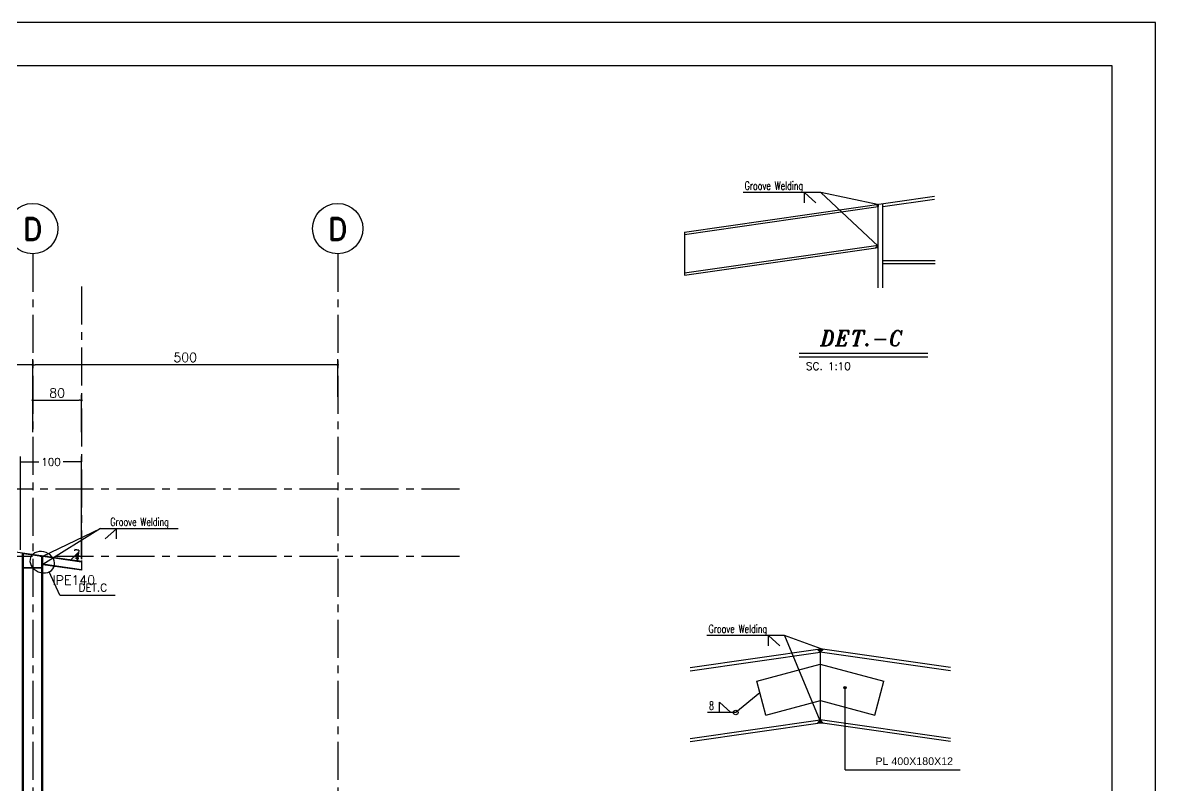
# Model space of a CAD drawing. Header units: inches. Extents: x 460503 to 460688, y 47570 to 48852.
# Drawn here: x 460553.01 to 460590.15, y 48042.07 to 48067.06 of the extents above; entities that cross this region are included whole.
import ezdxf
from ezdxf.enums import TextEntityAlignment as Align

# ---------------------------------------------------------------- set-up
doc = ezdxf.new("R2010")
doc.units = ezdxf.units.IN
doc.header["$MEASUREMENT"] = 0
for name, pattern in [('CENTER', [2, 1.25, -0.25, 0.25, -0.25]), ('DASHDOTX2', [2, 1, -0.5, 0, -0.5]), ('HIDDEN', [0.375, 0.25, -0.125])]:
    doc.linetypes.add(name, pattern=pattern)
for name, color, linetype in [('1', 1, 'Continuous'), ('1R', 1, 'Continuous'), ('2Y', 2, 'Continuous'), ('3', 3, 'HIDDEN'), ('3G', 3, 'Continuous'), ('6M', 6, 'Continuous'), ('Ax', 1, 'DASHDOTX2'), ('AXE', 1, 'CENTER'), ('DIM', 8, 'Continuous'), ('lateral brace', 5, 'Continuous'), ('Layer4', 118, 'Continuous'), ('LEVEL', 3, 'HIDDEN'), ('TIE', 2, 'Continuous'), ('wall', 4, 'Continuous')]:
    doc.layers.add(name, color=color, linetype=linetype)
doc.layers.add('2', color=2, linetype='Continuous', lineweight=9)
doc.layers.add('TEXT', color=250, linetype='Continuous', lineweight=30)
doc.styles.add('ITALICT', font='italict')
doc.styles.add('ROMANC', font='TXT.shx')
doc.styles.add('ROMAND', font='ROMAND.shx')
doc.styles.add('ROMANS', font='ROMANS', dxfattribs={"width": 0.8})
doc.styles.add('ROMANT', font='romant')
doc.styles.get("Standard").update_dxf_attribs({"font": 'arial.ttf'})
doc.dimstyles.new('1-100', dxfattribs={"dimtxt": 0.3, "dimasz": 0.08, "dimexe": 0.18, "dimexo": 0.0625, "dimgap": 0.09, "dimtad": 1, "dimdec": 0, "dimlfac": 100, "dimdsep": 46, "dimtxsty": 'ROMANT', "dimblk": 'DOT', "dimcen": 0.09, "dimclrd": 1, "dimclre": 1, "dimclrt": 3, "dimadec": 0, "dimazin": 0, "dimtfac": 1, "dimtdec": 0, "dimtix": 1, "dimtofl": 0, "dimtmove": 2, "dimatfit": 3, "dimldrblk": 'DOT', "dimfxl": 1, "dimtolj": 1, "dimarcsym": 0})
doc.dimstyles.new('1-50', dxfattribs={"dimscale": 0, "dimtxt": 0.25, "dimasz": 0.18, "dimexe": 0.18, "dimexo": 0.0625, "dimgap": 0.09, "dimtad": 0, "dimdec": 0, "dimlfac": 50, "dimzin": 0, "dimdsep": 46, "dimtxsty": 'ROMANT', "dimblk": 'OBLIQUE', "dimcen": 0.09, "dimclrd": 1, "dimclre": 1, "dimclrt": 2, "dimadec": 0, "dimazin": 0, "dimtfac": 1, "dimtdec": 0, "dimtofl": 0, "dimtmove": 2, "dimatfit": 3, "dimldrblk": 'OBLIQUE', "dimfxl": 0.18, "dimtolj": 1, "dimtzin": 0, "dimarcsym": 0})

# ---------------------------------------------------------------- blocks, each defined once
blk = doc.blocks.new('DOT')
at = {"layer": 'DIM', "color": 0, "linetype": 'ByBlock'}
blk.add_line((-0.5, 0), (-1, 0), dxfattribs=at)
at = {"layer": 'DIM', "color": 0, "linetype": 'ByBlock', "const_width": 0.5}
blk.add_lwpolyline([(-0.25, 0, 1), (0.25, 0, 1)], format="xyb", close=True, dxfattribs=at)
blk = doc.blocks.new('*D376')
at = {"layer": 'Defpoints', "color": 0, "transparency": 16777216}
for p in [(460543.335, 48055.852), (460543.335, 48054.736), (460553.335, 48054.736)]:
    blk.add_point(p, dxfattribs=at)
at = {"layer": 'wall', "color": 1, "lineweight": -2, "transparency": 16777216}
for p, q in [((460543.335, 48054.798), (460543.335, 48056.032)), ((460553.335, 48054.798), (460553.335, 48056.032)), ((460553.255, 48055.852), (460543.415, 48055.852))]:
    blk.add_line(p, q, dxfattribs=at)
at = {"layer": 'wall', "color": 1, "lineweight": -2, "transparency": 16777216, "xscale": 0.08, "yscale": 0.08, "zscale": 0.08, "rotation": 180}
blk.add_blockref('DOT', (460543.335, 48055.852), dxfattribs=at)
at = {"layer": 'wall', "color": 1, "lineweight": -2, "transparency": 16777216, "xscale": 0.08, "yscale": 0.08, "zscale": 0.08}
blk.add_blockref('DOT', (460553.335, 48055.852), dxfattribs=at)
at = {"layer": 'wall', "color": 3, "transparency": 16777216, "insert": (460548.335, 48056.092), "char_height": 0.3, "attachment_point": 5, "style": 'ROMANT'}
blk.add_mtext('\\A1;500', dxfattribs=at)
blk = doc.blocks.new('_Dot')
at = {"layer": 'DIM', "color": 0, "lineweight": -2}
blk.add_line((-0.5, 0), (-1, 0), dxfattribs=at)
at = {"layer": 'DIM', "color": 0, "const_width": 0.5}
blk.add_lwpolyline([(-0.25, 0, 1), (0.25, 0, 1)], format="xyb", close=True, dxfattribs=at)
blk = doc.blocks.new('*D390')
at = {"layer": 'Defpoints', "color": 0, "transparency": 16777216}
for p in [(460553.335, 48055.851), (460553.335, 48054.736), (460563.335, 48054.736)]:
    blk.add_point(p, dxfattribs=at)
at = {"layer": 'wall', "color": 1, "lineweight": -2, "transparency": 16777216}
for p, q in [((460553.335, 48054.798), (460553.335, 48056.031)), ((460563.335, 48054.798), (460563.335, 48056.031)), ((460563.255, 48055.851), (460553.415, 48055.851))]:
    blk.add_line(p, q, dxfattribs=at)
at = {"layer": 'wall', "color": 1, "lineweight": -2, "transparency": 16777216, "xscale": 0.08, "yscale": 0.08, "zscale": 0.08, "rotation": 180}
blk.add_blockref('DOT', (460553.335, 48055.851), dxfattribs=at)
at = {"layer": 'wall', "color": 1, "lineweight": -2, "transparency": 16777216, "xscale": 0.08, "yscale": 0.08, "zscale": 0.08}
blk.add_blockref('DOT', (460563.335, 48055.851), dxfattribs=at)
at = {"layer": 'wall', "color": 3, "transparency": 16777216, "insert": (460558.335, 48056.091), "char_height": 0.3, "attachment_point": 5, "style": 'ROMANT'}
blk.add_mtext('\\A1;500', dxfattribs=at)
blk = doc.blocks.new('*D416')
at = {"layer": 'Defpoints', "color": 0, "transparency": 16777216}
for p in [(460554.935, 48054.686), (460553.335, 48053.58), (460554.935, 48053.58)]:
    blk.add_point(p, dxfattribs=at)
at = {"layer": 'wall', "color": 1, "lineweight": -2, "transparency": 16777216}
for p, q in [((460553.335, 48053.642), (460553.335, 48054.866)), ((460554.935, 48053.642), (460554.935, 48054.866)), ((460553.415, 48054.686), (460554.855, 48054.686))]:
    blk.add_line(p, q, dxfattribs=at)
at = {"layer": 'wall', "color": 1, "lineweight": -2, "transparency": 16777216, "xscale": 0.08, "yscale": 0.08, "zscale": 0.08, "rotation": 180}
blk.add_blockref('DOT', (460553.335, 48054.686), dxfattribs=at)
at = {"layer": 'wall', "color": 1, "lineweight": -2, "transparency": 16777216, "xscale": 0.08, "yscale": 0.08, "zscale": 0.08}
blk.add_blockref('DOT', (460554.935, 48054.686), dxfattribs=at)
at = {"layer": 'wall', "color": 3, "transparency": 16777216, "insert": (460554.135, 48054.926), "char_height": 0.3, "attachment_point": 5, "style": 'ROMANT'}
blk.add_mtext('\\A1;80', dxfattribs=at)
blk = doc.blocks.new('TIE')
at = {"layer": 'TIE'}
for p, q in [((-3.5, 20), (4.4, 21.2)), ((4.4, 21.2), (4.8, 18.9)), ((-8.4, 1.1), (-8.1, -1.2)), ((-8.4, 1.1), (-8.2, 1.1)), ((-8.2, 1.1), (-7.9, -0.9)), ((-7.9, -0.9), (-0.5, 0.2)), ((-3.5, 20), (-0.5, 0.2)), ((-3.1, 19.7), (4.2, 20.8)), ((-3.1, 19.7), (-0.2, 0)), ((-1.6, 14.9), (-2.4, 14.8)), ((-1.6, 14.9), (-2.4, 14.8)), ((12.4, 1.9), (-1.6, 14.9)), ((-1.6, 14.9), (0.6, 0.1)), ((-0.2, 0), (12.4, 1.9)), ((4.2, 20.8), (4.5, 18.9)), ((4.5, 18.9), (4.8, 18.9)), ((-8.1, -1.2), (-0.2, 0))]:
    blk.add_line(p, q, dxfattribs=at)
blk = doc.blocks.new('*D559')
at = {"color": 1, "lineweight": -2, "transparency": 16777216}
for p, q in [((460552.936, 48049.788), (460552.936, 48052.847)), ((460552.936, 48052.667), (460553.536, 48052.667)), ((460554.935, 48052.667), (460554.335, 48052.667)), ((460554.935, 48049.501), (460554.935, 48052.847))]:
    blk.add_line(p, q, dxfattribs=at)
at = {"layer": 'Defpoints', "color": 0, "transparency": 16777216}
for p in [(460554.935, 48052.667), (460552.936, 48049.726), (460554.935, 48049.439, 0.005)]:
    blk.add_point(p, dxfattribs=at)
at = {"color": 2, "transparency": 16777216, "insert": (460553.936, 48052.667), "char_height": 0.25, "attachment_point": 5, "rotation": 0, "style": 'ROMANT'}
blk.add_mtext('\\A1;100', dxfattribs=at)
blk = doc.blocks.new('_OBLIQUE')

msp = doc.modelspace()

# ---------------------------------------------------------------- hatches: boundary and pattern name
h = msp.add_hatch(color=1)
h.dxf.hatch_style = 1
h.paths.add_polyline_path([(460581.05967561, 48061.036639), (460581.05967561, 48061.11240738), (460580.99376194, 48061.10294814)])
h = msp.add_hatch(color=1)
h.dxf.hatch_style = 1
h.paths.add_polyline_path([(460581.05967561, 48059.77383275), (460580.97047886, 48059.6852638), (460581.05967561, 48059.69806437)])
h = msp.add_hatch(color=1)
h.dxf.hatch_style = 1
h.paths.add_polyline_path([(460553.66534581, 48049.56459095), (460553.66534581, 48049.57974463), (460553.67852855, 48049.57785278)])
h = msp.add_hatch(color=1)
h.dxf.hatch_style = 1
h.paths.add_polyline_path([(460553.66534582, 48049.3120297), (460553.68318517, 48049.29431591), (460553.66534582, 48049.29687603)])
h = msp.add_hatch(color=1)
h.dxf.hatch_style = 1
h.paths.add_polyline_path([(460579.06570201, 48046.52296171), (460579.15963394, 48046.43541734), (460579.15963394, 48046.53644183)])
h.paths.add_polyline_path([(460579.15963394, 48046.53644183), (460579.15963394, 48046.43541733), (460579.25356587, 48046.52296171)])
h = msp.add_hatch(color=1)
h.dxf.hatch_style = 1
h.paths.add_polyline_path([(460579.15963394, 48044.11185383), (460579.06949302, 48044.09891775), (460579.15963394, 48044.21287832)])
h.paths.add_polyline_path([(460579.24977485, 48044.09891775), (460579.15963394, 48044.11185383), (460579.15963394, 48044.21287833)])

# ---------------------------------------------------------------- linework, layer by layer
at = {"color": 1}
for p, q in [((460580.99376194, 48061.10294814, 0.03620546), (460581.05967561, 48061.11240738, 0.04685367)), ((460581.05967561, 48061.036639, 0.04685715), (460580.99376194, 48061.10294814, 0.03620546)), ((460581.05967561, 48061.11240738, 0.04685367), (460581.05967561, 48061.036639, 0.04685715)), ((460581.05967561, 48059.77383275, 0.04691506), (460580.97047886, 48059.6852638, 0.02998739)), ((460580.97047886, 48059.6852638, 0.02998739), (460581.05967561, 48059.69806437, 0.04691854)), ((460581.05967561, 48059.69806437, 0.04691854), (460581.05967561, 48059.77383275, 0.04691506)), ((460553.67852855, 48049.57785278, 0.00287034), (460553.66534581, 48049.57974463, 0.00499999)), ((460553.66534581, 48049.57974463, 0.00499999), (460553.66534581, 48049.56459095, 0.00500068)), ((460553.66534581, 48049.56459095, 0.00500068), (460553.67852855, 48049.57785278, 0.00287034)), ((460553.66534582, 48049.3120297, 0.00501227), (460553.68318517, 48049.29431591, 0.00162673)), ((460553.66534582, 48049.29687603, 0.00501296), (460553.66534582, 48049.3120297, 0.00501227)), ((460553.68318517, 48049.29431591, 0.00162673), (460553.66534582, 48049.29687603, 0.00501296)), ((460579.15963394, 48046.43541733, 0.0218549), (460579.06570201, 48046.52296171, 0.02185374)), ((460579.15963394, 48046.43541733, 0.0218549), (460579.25356587, 48046.52296171, 0.02185374)), ((460579.15963394, 48044.21287833, 0.0218549), (460579.06949302, 48044.09891775, 0.0218549)), ((460579.15963394, 48044.21287833, 0.0218549), (460579.24977485, 48044.09891775, 0.0219897))]:
    msp.add_line(p, q, dxfattribs=at)
at = {"color": 1, "elevation": 0.0218549}
for points in [[(460579.15963394, 48046.43541733), (460579.06570201, 48046.52296171), (460579.15963394, 48046.53644183), (460579.25356587, 48046.52296171)], [(460579.15963394, 48044.21287833), (460579.06949302, 48044.09891775), (460579.15963394, 48044.11185383), (460579.24977485, 48044.09891775)]]:
    msp.add_lwpolyline(points, close=True, dxfattribs=at)
at = {"layer": '1'}
msp.add_lwpolyline([(460507.46120186, 48009.01534443), (460588.72955203, 48009.01534443), (460588.72955203, 48065.64834106), (460507.46120186, 48065.64834106)], close=True, dxfattribs=at)
at = {"layer": '1R'}
for p, q in [((460579.1734907, 48061.49805495, 0.03759405), (460576.62622593, 48061.49805495, 0.03759405)), ((460581.0303674, 48061.10921892, 0.03759405), (460579.1734907, 48061.49805495, 0.03759405)), ((460579.1734907, 48061.49805495, 0.03759405), (460581.05967561, 48059.73594856, 0.0469168)), ((460553.66828856, 48049.57276302), (460555.55240595, 48050.47873486)), ((460555.55240595, 48050.47873486), (460553.6719384, 48049.30051361)), ((460555.55240595, 48050.47873486), (460558.09967072, 48050.47873487)), ((460577.99108932, 48046.97339398), (460575.44382455, 48046.97339398)), ((460579.18655567, 48046.53735864, 0.02185374), (460577.99108932, 48046.97339398)), ((460577.99108932, 48046.97339398), (460579.1494959, 48044.19097613, 0.0218549)), ((460577.17739608, 48045.09655631, 0.02186904), (460576.3866523, 48044.45311716, 0.02324317)), ((460579.97076872, 48042.57605889), (460579.97076872, 48045.26835301)), ((460576.3866523, 48044.45311716, 0.02324317), (460575.45924652, 48044.45311716, 0.02324317)), ((460579.97076872, 48042.57605889), (460583.74454407, 48042.57605889))]:
    msp.add_line(p, q, dxfattribs=at)
at = {"layer": '2'}
for p, q in [((460554.72541627, 48049.60685949, 0.00541421), (460554.86342572, 48049.58684553, 0.00541421)), ((460554.76726607, 48049.61154102, 0.00541421), (460554.7642114, 48049.59047707, 0.00541421)), ((460554.7642114, 48049.59047707, 0.00541421), (460554.7807114, 48049.58808427, 0.00541421)), ((460554.76478061, 48049.5944021, 0.00541421), (460554.77615359, 48049.61025216, 0.00541421)), ((460554.7661628, 48049.60393322, 0.00541421), (460554.77121115, 48049.6109689, 0.00541421)), ((460554.76711849, 48049.59005549, 0.00541421), (460554.78109603, 48049.60953541, 0.00541421)), ((460554.76726607, 48049.61154102, 0.00541421), (460554.78376607, 48049.60914821, 0.00541421)), ((460554.77206093, 48049.58933875, 0.00541421), (460554.78313057, 48049.60476605, 0.00541421)), ((460554.77700337, 48049.588622, 0.00541421), (460554.78174838, 48049.59523493, 0.00541421)), ((460554.78416667, 48049.61191067, 0.00541421), (460554.78031079, 48049.5853218, 0.00541421)), ((460554.78031079, 48049.5853218, 0.00541421), (460554.78322913, 48049.58073231, 0.00541421)), ((460554.78145136, 48049.58760646, 0.00541421), (460554.78061291, 48049.58710549, 0.00541421)), ((460554.78189388, 48049.58963639, 0.00541421), (460554.78110429, 48049.59049388, 0.00541421)), ((460554.78322913, 48049.58073231, 0.00541421), (460554.79639193, 48049.57882345, 0.00541421)), ((460554.78444973, 48049.60777142, 0.00541421), (460554.78353018, 48049.60722199, 0.00541421)), ((460554.78474716, 48049.60982239, 0.00541421), (460554.78402156, 48049.61061039, 0.00541421)), ((460554.7882685, 48049.61548211, 0.00541421), (460554.78416667, 48049.61191067, 0.00541421)), ((460554.78463228, 48049.58819222, 0.00541421), (460554.79748037, 48049.586329, 0.00541421)), ((460554.78748556, 48049.60837822, 0.00541421), (460554.8004062, 48049.60650448, 0.00541421)), ((460554.7882685, 48049.61548211, 0.00541421), (460554.8014313, 48049.61357325, 0.00541421)), ((460554.80145675, 48049.61374876, 0.00541421), (460554.79636648, 48049.57864795, 0.00541421)), ((460554.8014313, 48049.61357325, 0.00541421), (460554.79639193, 48049.57882345, 0.00541421)), ((460554.797867, 48049.5766384, 0.00541421), (460554.80137708, 48049.57612937, 0.00541421)), ((460554.80847692, 48049.6127307, 0.00541421), (460554.80338664, 48049.57762989, 0.00541421)), ((460554.80346631, 48049.61524928, 0.00541421), (460554.80697639, 48049.61474026, 0.00541421)), ((460554.80440444, 48049.58464833, 0.00541421), (460554.82371155, 48049.58185998, 0.00541421)), ((460554.80745911, 48049.60571227, 0.00541421), (460554.82676621, 48049.60292392, 0.00541421)), ((460554.82778402, 48049.60994235, 0.00541421), (460554.82269374, 48049.57484154, 0.00541421)), ((460554.82419427, 48049.57283199, 0.00541421), (460554.82770435, 48049.57232296, 0.00541421)), ((460554.83477873, 48049.60874879, 0.00541421), (460554.82973935, 48049.57399899, 0.00541421)), ((460554.83832101, 48049.57275449, 0.00541421), (460554.82973935, 48049.57399899, 0.00541421)), ((460554.82979357, 48049.61144288, 0.00541421), (460554.83330365, 48049.61093385, 0.00541421)), ((460554.84037252, 48049.58160574, 0.00541421), (460554.83103877, 48049.58295931, 0.00541421)), ((460554.84288561, 48049.59842438, 0.00541421), (460554.83347931, 48049.59978847, 0.00541421)), ((460554.84336039, 48049.60750429, 0.00541421), (460554.83477873, 48049.60874879, 0.00541421)), ((460554.84325601, 48049.58014053, 0.00541421), (460554.84391762, 48049.57942203, 0.00541421)), ((460554.84340835, 48049.58221254, 0.00541421), (460554.844409, 48049.58281042, 0.00541421)), ((460554.84727354, 48049.60226367, 0.00541421), (460554.84356163, 48049.57666764, 0.00541421)), ((460554.84562401, 48049.59698021, 0.00541421), (460554.84634961, 48049.59619221, 0.00541421)), ((460554.84592144, 48049.59903118, 0.00541421), (460554.84684099, 48049.59958061, 0.00541421)), ((460554.71302229, 48049.51954418, 0.00541421), (460554.85103174, 48049.49953021, 0.00541421)), ((460554.75460924, 48049.52426382, 0.00541421), (460554.75155457, 48049.50319987, 0.00541421)), ((460554.75155457, 48049.50319987, 0.00541421), (460554.76805456, 48049.50080707, 0.00541421)), ((460554.75212377, 48049.5071249, 0.00541421), (460554.76349676, 48049.52297496, 0.00541421)), ((460554.75350596, 48049.51665602, 0.00541421), (460554.75855432, 48049.5236917, 0.00541421)), ((460554.75446166, 48049.50277829, 0.00541421), (460554.76843919, 48049.52225821, 0.00541421)), ((460554.75460924, 48049.52426382, 0.00541421), (460554.77110923, 48049.52187101, 0.00541421)), ((460554.75940409, 48049.50206155, 0.00541421), (460554.77047374, 48049.51748885, 0.00541421)), ((460554.76434653, 48049.5013448, 0.00541421), (460554.76909154, 48049.50795773, 0.00541421)), ((460554.77150984, 48049.52463347, 0.00541421), (460554.76765395, 48049.4980446, 0.00541421)), ((460554.76765395, 48049.4980446, 0.00541421), (460554.77057229, 48049.49345511, 0.00541421)), ((460554.76879453, 48049.50032926, 0.00541421), (460554.76795608, 48049.49982829, 0.00541421)), ((460554.76923704, 48049.50235919, 0.00541421), (460554.76844746, 48049.50321669, 0.00541421)), ((460554.77057229, 48049.49345511, 0.00541421), (460554.78373509, 48049.49154625, 0.00541421)), ((460554.77179289, 48049.52049422, 0.00541421), (460554.77087335, 48049.51994479, 0.00541421)), ((460554.77209032, 48049.52254519, 0.00541421), (460554.77136473, 48049.52333319, 0.00541421)), ((460554.77561166, 48049.52820491, 0.00541421), (460554.77150984, 48049.52463347, 0.00541421)), ((460554.77197545, 48049.50091502, 0.00541421), (460554.78482354, 48049.4990518, 0.00541421)), ((460554.77482873, 48049.52110102, 0.00541421), (460554.78774936, 48049.51922728, 0.00541421)), ((460554.77561166, 48049.52820491, 0.00541421), (460554.78877447, 48049.52629605, 0.00541421)), ((460554.78879992, 48049.52647156, 0.00541421), (460554.78370964, 48049.49137075, 0.00541421)), ((460554.78877447, 48049.52629605, 0.00541421), (460554.78373509, 48049.49154625, 0.00541421)), ((460554.78521017, 48049.4893612, 0.00541421), (460554.78872025, 48049.48885217, 0.00541421)), ((460554.79582008, 48049.5254535, 0.00541421), (460554.7907298, 48049.49035269, 0.00541421)), ((460554.79080947, 48049.52797208, 0.00541421), (460554.79431955, 48049.52746306, 0.00541421)), ((460554.79174761, 48049.49737113, 0.00541421), (460554.81105471, 48049.49458278, 0.00541421)), ((460554.79480228, 48049.51843507, 0.00541421), (460554.81410938, 48049.51564672, 0.00541421)), ((460554.81512718, 48049.52266515, 0.00541421), (460554.8100369, 48049.48756434, 0.00541421)), ((460554.81153743, 48049.48555479, 0.00541421), (460554.81504751, 48049.48504576, 0.00541421)), ((460554.82212189, 48049.52147159, 0.00541421), (460554.81708252, 48049.48672179, 0.00541421)), ((460554.82566418, 48049.48547729, 0.00541421), (460554.81708252, 48049.48672179, 0.00541421)), ((460554.81713674, 48049.52416568, 0.00541421), (460554.82064682, 48049.52365665, 0.00541421)), ((460554.82771569, 48049.49432854, 0.00541421), (460554.81838193, 48049.49568211, 0.00541421)), ((460554.83022878, 48049.51114718, 0.00541421), (460554.82082248, 48049.51251127, 0.00541421)), ((460554.83070355, 48049.52022709, 0.00541421), (460554.82212189, 48049.52147159, 0.00541421)), ((460554.83059918, 48049.49286333, 0.00541421), (460554.83126078, 48049.49214483, 0.00541421)), ((460554.83075152, 48049.49493534, 0.00541421), (460554.83175216, 48049.49553322, 0.00541421)), ((460554.8346167, 48049.51498647, 0.00541421), (460554.8309048, 48049.48939044, 0.00541421)), ((460554.83296718, 48049.50970301, 0.00541421), (460554.83369277, 48049.50891501, 0.00541421)), ((460554.83326461, 48049.51175398, 0.00541421), (460554.83418416, 48049.51230341, 0.00541421))]:
    msp.add_line(p, q, dxfattribs=at)
for centre, radius, start, end in [((460554.78382346, 48049.58363637, 0.00541421), 0.00462476, 81.748557078, 120.858017111), ((460554.78529602, 48049.5927691, 0.00541421), 0.00462476, 222.639097051, 261.748557078), ((460554.78682183, 48049.60380133, 0.00541421), 0.00462476, 81.748557078, 120.858017111), ((460554.7881493, 48049.6129551, 0.00541421), 0.00462476, 222.639097051, 261.748557078), ((460554.79812152, 48049.57839344, 0.00541421), 0.0017734, 171.74855708, 261.748557078), ((460554.8016316, 48049.57788441, 0.00541421), 0.0017734, 261.748557078, 351.74855708), ((460554.8032118, 48049.61349424, 0.00541421), 0.0017734, 81.748557078, 171.74855708), ((460554.80672188, 48049.61298522, 0.00541421), 0.0017734, 351.74855708, 81.748557078), ((460554.82444878, 48049.57458703, 0.00541421), 0.0017734, 171.74855708, 261.748557078), ((460554.82795886, 48049.574078, 0.00541421), 0.0017734, 261.748557078, 351.74855708), ((460554.82953906, 48049.60968784, 0.00541421), 0.0017734, 81.748557078, 171.74855708), ((460554.83304914, 48049.60917881, 0.00541421), 0.0017734, 351.74855708, 81.748557078), ((460554.83898475, 48049.57733138, 0.00541421), 0.00462476, 261.748557078, 351.74855708), ((460554.84103626, 48049.58618263, 0.00541421), 0.00462476, 261.748557078, 300.858017111), ((460554.83985388, 48049.57700782, 0.00541421), 0.00462476, 42.639097051, 81.748557078), ((460554.84354935, 48049.60300127, 0.00541421), 0.00462476, 261.748557078, 300.858017111), ((460554.84222188, 48049.5938475, 0.00541421), 0.00462476, 42.639097051, 81.748557078), ((460554.84269665, 48049.6029274, 0.00541421), 0.00462476, 351.74855708, 81.748557078), ((460554.77116662, 48049.49635917, 0.00541421), 0.00462476, 81.748557078, 120.858017111), ((460554.77263918, 48049.5054919, 0.00541421), 0.00462476, 222.639097051, 261.748557078), ((460554.77416499, 48049.51652413, 0.00541421), 0.00462476, 81.748557078, 120.858017111), ((460554.77549246, 48049.5256779, 0.00541421), 0.00462476, 222.639097051, 261.748557078), ((460554.78546468, 48049.49111624, 0.00541421), 0.0017734, 171.74855708, 261.748557078), ((460554.78897476, 48049.49060721, 0.00541421), 0.0017734, 261.748557078, 351.74855708), ((460554.79055496, 48049.52621704, 0.00541421), 0.0017734, 81.748557078, 171.74855708), ((460554.79406504, 48049.52570802, 0.00541421), 0.0017734, 351.74855708, 81.748557078), ((460554.81179194, 48049.48730983, 0.00541421), 0.0017734, 171.74855708, 261.748557078), ((460554.81530203, 48049.4868008, 0.00541421), 0.0017734, 261.748557078, 351.74855708), ((460554.81688222, 48049.52241064, 0.00541421), 0.0017734, 81.748557078, 171.74855708), ((460554.8203923, 48049.52190161, 0.00541421), 0.0017734, 351.74855708, 81.748557078), ((460554.82632791, 48049.49005418, 0.00541421), 0.00462476, 261.748557078, 351.74855708), ((460554.82837942, 48049.49890543, 0.00541421), 0.00462476, 261.748557078, 300.858017111), ((460554.82719704, 48049.48973062, 0.00541421), 0.00462476, 42.639097051, 81.748557078), ((460554.83089251, 48049.51572407, 0.00541421), 0.00462476, 261.748557078, 300.858017111), ((460554.82956504, 48049.5065703, 0.00541421), 0.00462476, 42.639097051, 81.748557078), ((460554.83003982, 48049.5156502, 0.00541421), 0.00462476, 351.74855708, 81.748557078)]:
    msp.add_arc(centre, radius, start, end, dxfattribs=at)
at = {"layer": '2Y'}
for p, q in [((460578.63917973, 48061.16217742, 0.03759405), (460578.63917973, 48061.49718262, 0.03759405)), ((460578.63917973, 48061.49718262, 0.03759405), (460579.01388225, 48061.16217742, 0.03759405)), ((460556.08671692, 48050.47786253), (460555.7120144, 48050.14285734)), ((460556.08671692, 48050.14285734), (460556.08671692, 48050.47786253)), ((460554.22843959, 48048.29967847, 0.00648819), (460553.87690729, 48049.06255934, 0.00122955)), ((460554.22843959, 48048.29967847, 0.00648819), (460556.03632842, 48048.29967847, 0.00648819)), ((460577.45677836, 48046.63751646), (460577.45677836, 48046.97252165)), ((460577.45677836, 48046.97252165), (460577.83148088, 48046.63751646)), ((460577.0757106, 48045.4760517, 0.02186904), (460579.15991951, 48046.0389964, 0.02186904)), ((460579.15991951, 48046.0389964, 0.02186904), (460581.24471618, 48045.48037681, 0.02186904)), ((460577.37387074, 48044.36330291, 0.02186904), (460577.07455169, 48045.48037681, 0.02186904)), ((460580.94655664, 48044.36763026, 0.02186904), (460581.24471618, 48045.48037681, 0.02186904)), ((460575.85234133, 48044.45311716, 0.02324317), (460575.85234133, 48044.78812235, 0.02324317)), ((460575.85234133, 48044.78812235, 0.02324317), (460576.22704386, 48044.45311716, 0.02324317)), ((460577.37387074, 48044.36330291, 0.02186904), (460579.16111581, 48044.84603769, 0.02186904)), ((460579.16111581, 48044.84603769, 0.02186904), (460580.94655664, 48044.36763026, 0.02186904))]:
    msp.add_line(p, q, dxfattribs=at)
for centre, radius in [((460579.97076872, 48045.26835301), 0.03858848), ((460576.3866523, 48044.45311716, 0.02324317), 0.07609905)]:
    msp.add_circle(centre, radius, dxfattribs=at)
at = {"layer": '2Y', "extrusion": (0, 0, -1)}
msp.add_ellipse((460553.64907611, 48049.37850543, 0.00122955), major_axis=(0.38386558, -0.15916806), ratio=0.8162990064, start_param=-1.5707963268, end_param=4.7123889804, dxfattribs=at)
at = {"layer": '3G'}
for p, q in [((460574.70967561, 48060.20112232, 0.04892477), (460582.90523805, 48061.37726304, 0.04625173)), ((460581.05967561, 48058.36852791, 0.04685367), (460581.05967561, 48061.11240738, 0.04685367)), ((460581.20967561, 48061.0329093, 0.04680938), (460582.90630841, 48061.27639215, 0.04625601)), ((460581.20967561, 48058.37127755, 0.04685367), (460581.20967561, 48061.13350886, 0.04685367)), ((460574.70967561, 48060.12535394, 0.04892825), (460581.05967561, 48061.036639, 0.04685715)), ((460574.70967561, 48060.20112232, 0.04892477), (460574.70967561, 48058.78677931, 0.04898964)), ((460574.70967561, 48058.86254769, 0.04898616), (460581.05967561, 48059.77383275, 0.04691506)), ((460574.70967561, 48058.78677931, 0.04898964), (460581.05967561, 48059.69806437, 0.04691854)), ((460582.92768988, 48059.26140059, 0.0463273), (460581.20967561, 48059.26140059, 0.04685367)), ((460582.928751, 48059.16140059, 0.04632697), (460581.20967561, 48059.16140059, 0.04685367)), ((460578.46481203, 48056.10658784, 0.02185374), (460582.6806239, 48056.10658784, 0.02185374)), ((460554.93534581, 48049.39748755, 0.00541421), (460552.21345866, 48049.7881041, 0.00452644)), ((460553.00534581, 48018.47974456, 0.00499999), (460553.00534581, 48049.67668864, 0.00499999)), ((460553.03534581, 48018.47974456, 0.00499999), (460553.03534581, 48049.67259242, 0.00499999)), ((460553.63534581, 48049.56384495, 0.00499113), (460553.03534581, 48049.64995062, 0.00479544)), ((460553.63534581, 48018.47974456, 0.00499999), (460553.63534581, 48049.58404985, 0.00499999)), ((460553.66534581, 48018.47974456, 0.00499999), (460553.66534581, 48049.57974456, 0.00499999)), ((460554.93534581, 48049.38233387, 0.0054149), (460553.66534581, 48049.56459089, 0.00500068)), ((460553.03534581, 48049.2095432, 0.00481615), (460553.63534581, 48049.2095432, 0.00499999)), ((460553.03534581, 48049.1895432, 0.00481615), (460553.63534581, 48049.1895432, 0.00499999)), ((460554.93534581, 48049.11461895, 0.00542718), (460553.66534581, 48049.29687596, 0.00501296)), ((460554.93534581, 48049.12977262, 0.00542648), (460553.66747662, 48049.31172384, 0.00501296)), ((460554.93534581, 48049.39748755, 0.00541421), (460554.93512516, 48049.11560228, 0.00542472)), ((460574.88899115, 48045.9235642, 0.02324317), (460579.15963394, 48046.53644183, 0.02185026)), ((460574.88912799, 48045.82255934, 0.02324775), (460579.15963394, 48046.43541733, 0.0218549)), ((460579.15963394, 48046.53644183, 0.02185026), (460579.15963394, 48044.11185383, 0.02196146)), ((460583.43027673, 48045.9235642, 0.02324317), (460579.15963394, 48046.53644183, 0.02185026)), ((460579.15963394, 48046.53644183, 0.02185026), (460579.15963394, 48044.11185383, 0.02196146)), ((460583.43013989, 48045.82255934, 0.02324775), (460579.15963394, 48046.43541733, 0.0218549)), ((460574.89213855, 48043.60045237, 0.0233487), (460579.15963394, 48044.21287833, 0.02195683)), ((460574.89227539, 48043.49944751, 0.02335329), (460579.15963394, 48044.11185383, 0.02196146)), ((460583.42712932, 48043.60045238, 0.0233487), (460579.15963394, 48044.21287833, 0.02195683)), ((460583.42699247, 48043.49944751, 0.02335329), (460579.15963394, 48044.11185383, 0.02196146))]:
    msp.add_line(p, q, dxfattribs=at)
at = {"layer": '6M'}
msp.add_line((460578.46481203, 48056.22658784, 0.02185374), (460582.6806239, 48056.22658784, 0.02185374), dxfattribs=at)
at = {"layer": 'Ax', "linetype": 'Continuous', "ltscale": 0.5}
for centre in [(460553.3353458, 48060.31555904, 0.00499999), (460563.3353458, 48060.31549237, 0.00499999)]:
    msp.add_circle(centre, 0.825, dxfattribs=at)
at = {"layer": 'AXE'}
for p, q in [((460553.3353458, 48059.49055904, 0.00499999), (460553.3353458, 48017.19236466, 0.00499999)), ((460563.3353458, 48059.49049237, 0.00499999), (460563.3353458, 48017.19229799, 0.00499999)), ((460554.93534581, 48058.42037744, 0.00499999), (460554.93534581, 48049.48073856, 0.00499999)), ((460512.08129343, 48051.77974456), (460567.369901, 48051.77974456)), ((460512.08129343, 48049.57974456), (460567.369901, 48049.57974456))]:
    msp.add_line(p, q, dxfattribs=at)
at = {"layer": 'DIM'}
msp.add_lwpolyline([(460506.04537694, 48007.59951951), (460590.14537694, 48007.59951951), (460590.14537694, 48067.06416598), (460506.04537694, 48067.06416598)], close=True, dxfattribs=at)
at = {"layer": 'lateral brace'}
msp.add_lwpolyline([(460506.04537694, 48007.59951951), (460590.14537694, 48007.59951951), (460590.14537694, 48067.06416598), (460506.04537694, 48067.06416598)], close=True, dxfattribs=at)
at = {"layer": 'Layer4'}
msp.add_lwpolyline([(460590.14537694, 48067.06416598), (460506.04537694, 48067.06416598), (460506.04537694, 48007.59951951), (460590.14537694, 48007.59951951)], close=True, dxfattribs=at)

# ---------------------------------------------------------------- block references
at = {"layer": '2', "xscale": -0.01773399014778325, "yscale": 0.01773399014778325, "zscale": 0.01773399014778325, "rotation": 0.3142794497117496}
msp.add_blockref('TIE', (460554.79141708, 48049.41825205, 0.00541421), dxfattribs=at)

# ---------------------------------------------------------------- texts
at = {"layer": '2Y', "style": 'ROMANC'}
msp.add_text('DET.C', height=0.249999306, dxfattribs=at).set_placement((460554.83892386, 48048.42089275, 0.00648819))
at = {"layer": '3', "color": 3, "style": 'ROMAND'}
for p in [(460553.33772144, 48060.29660084, 0.005), (460563.33772144, 48060.29653418, 0.005)]:
    msp.add_text('D', height=0.7299072, dxfattribs=at).set_placement(p, align=Align.MIDDLE_CENTER)
at = {"layer": '3G', "style": 'ROMANS'}
msp.add_text('SC. 1:10', height=0.25, dxfattribs=at).set_placement((460579.4247462, 48055.80349076, 0.02185374), align=Align.MIDDLE)
at = {"layer": '6M', "style": 'ITALICT'}
msp.add_text('DET.-C', height=0.5, dxfattribs=at).set_placement((460579.15737393, 48056.46970176, 0.02185374))
at = {"layer": 'LEVEL', "style": 'ROMANS', "width": 0.7}
for s, p in [('Groove Welding', (460576.6774616, 48061.58588192, 0.03759405)), ('Groove Welding', (460575.49506023, 48047.06122095)), ('8', (460575.5104822, 48044.54094413, 0.02324317))]:
    msp.add_text(s, height=0.27, dxfattribs=at).set_placement(p)
msp.add_text('Groove Welding', height=0.27, rotation=0.000000252, dxfattribs=at).set_placement((460555.87943504, 48050.56656183))
at = {"layer": 'TEXT', "color": 2, "style": 'ROMANT'}
msp.add_text('IPE140', height=0.302224371, rotation=0.081705483, dxfattribs=at).set_placement((460553.98427932, 48048.63859588, 0.00000016))
at = {"layer": 'TEXT', "color": 2}
msp.add_text('PL 400X180X12', height=0.25, dxfattribs=at).set_placement((460582.23952128, 48042.8567721), align=Align.MIDDLE)

# ---------------------------------------------------------------- dimensions: what is measured, and where the dimension line sits
dim = msp.add_linear_dim(base=(460554.9353458, 48052.66722262), p1=(460552.93584965, 48049.7256371), p2=(460554.93534581, 48049.43869019, 0.00541421), angle=180.000000124, dimstyle='1-50', override={"dimscale": 1})
dim.commit()
dim.dimension.update_dxf_attribs({"geometry": '*D559', "text_midpoint": (460553.93559772, 48052.66722262)})
at = {"layer": 'wall'}
for base, p1, p2, picture, middle in [((460543.33534581, 48055.85156458, 0.00499999), (460553.3353458, 48054.73583917, 0.00499999), (460543.33534581, 48054.73583917, 0.00499999), '*D376', (460548.33534581, 48056.09156458, 0.00499999)), ((460553.3353458, 48055.85149791, 0.00499999), (460563.3353458, 48054.73577251, 0.00499999), (460553.3353458, 48054.73577251, 0.00499999), '*D390', (460558.3353458, 48056.09149791, 0.00499999))]:
    dim = msp.add_linear_dim(base=base, p1=p1, p2=p2, text='500', dimstyle='1-100', dxfattribs=at)
    dim.commit()
    dim.dimension.update_dxf_attribs({"geometry": picture, "text_midpoint": middle})
dim = msp.add_linear_dim(base=(460554.93534581, 48054.68583138, 0.00499999), p1=(460553.33534581, 48053.57999863, 0.00499999), p2=(460554.93534581, 48053.57999863, 0.00499999), angle=180, text='80', dimstyle='1-100', dxfattribs=at)
dim.commit()
dim.dimension.update_dxf_attribs({"geometry": '*D416', "text_midpoint": (460554.13534581, 48054.92583138, 0.00499999)})

doc.saveas('drawing.dxf')
